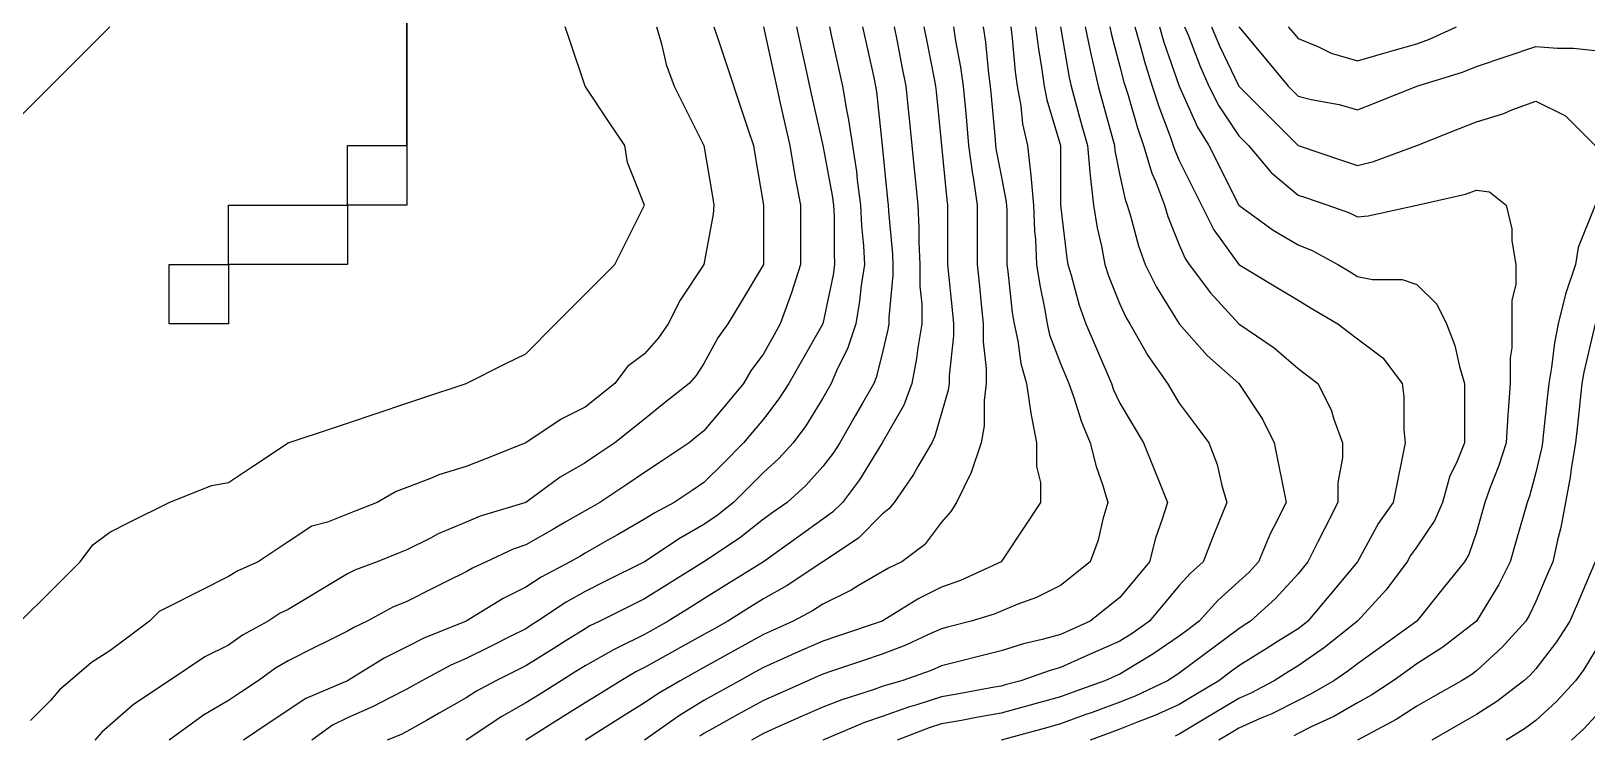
# Model space of a CAD drawing. Header units: inches. Extents: x 794995 to 811195, y 2485918 to 2508058.
# Drawn here: x 797295 to 798081, y 2490301 to 2490656 of the extents above; entities that cross this region are included whole.
import ezdxf

# ---------------------------------------------------------------- set-up
doc = ezdxf.new("R2010")
doc.units = ezdxf.units.IN
doc.header["$MEASUREMENT"] = 0
doc.layers.add('contour', color=7, linetype='Continuous')

msp = doc.modelspace()

# ---------------------------------------------------------------- linework, layer by layer
at = {"layer": 'contour'}
for points in [[(797485.16, 2490688.36), (797485.16, 2490568.36), (797455.16, 2490568.36), (797455.16, 2490538.36), (797395.16, 2490538.36), (797395.16, 2490508.36), (797365.16, 2490508.36), (797365.16, 2490538.36), (797395.16, 2490538.36), (797395.16, 2490568.36), (797425.16, 2490568.36), (797455.16, 2490568.36), (797455.16, 2490598.36), (797485.16, 2490598.36), (797485.16, 2490688.36)], [(797335.16, 2490658.36), (797305.16, 2490628.36), (797275.16, 2490598.36)], [(797290.16, 2490358.36), (797305.16, 2490373.36), (797320.16, 2490388.36), (797326.59, 2490396.93), (797335.16, 2490403.36), (797345.16, 2490408.36), (797365.16, 2490418.36), (797386.59, 2490426.93), (797395.16, 2490428.36), (797407.16, 2490436.36), (797425.16, 2490448.36), (797447.66, 2490455.86), (797455.16, 2490458.36), (797485.16, 2490468.36), (797492.66, 2490470.86), (797515.16, 2490478.36), (797535.16, 2490488.36), (797545.16, 2490493.36), (797560.16, 2490508.36), (797575.16, 2490523.36), (797590.16, 2490538.36), (797605.16, 2490568.36), (797596.59, 2490589.79), (797595.16, 2490598.36), (797587.16, 2490610.36), (797575.16, 2490628.36), (797567.66, 2490650.86), (797565.16, 2490658.36)], [(797611.16, 2490658.36), (797613.73, 2490649.79), (797616.07, 2490639.27), (797620.16, 2490628.36), (797635.16, 2490598.36), (797639.44, 2490572.65), (797640.16, 2490568.36), (797639.77, 2490563.75), (797635.16, 2490538.36), (797623.16, 2490520.36), (797617.16, 2490508.36), (797612.22, 2490501.3), (797605.16, 2490493.36), (797596.59, 2490486.93), (797590.16, 2490478.36), (797575.16, 2490466.36), (797563.16, 2490460.36), (797545.16, 2490448.36), (797523.73, 2490439.79), (797515.16, 2490436.36), (797501.31, 2490432.21), (797497.16, 2490430.36), (797485.16, 2490425.86), (797479.7, 2490423.82), (797470.16, 2490418.36), (797459.44, 2490414.07), (797455.16, 2490412.36), (797445.16, 2490408.36), (797437.16, 2490406.36), (797425.16, 2490398.36), (797419.16, 2490394.36), (797410.16, 2490388.36), (797399.77, 2490383.75), (797395.16, 2490380.86), (797365.16, 2490365.86), (797360.16, 2490363.36), (797355.16, 2490358.36), (797343.73, 2490349.79), (797335.16, 2490343.36), (797325.93, 2490337.59), (797315.16, 2490328.36), (797309.77, 2490323.75), (797305.16, 2490318.36), (797295.16, 2490308.36)], [(797640.16, 2490658.36), (797642.66, 2490650.86), (797657.66, 2490605.86), (797660.16, 2490598.36), (797660.87, 2490594.07), (797665.16, 2490568.36), (797665.16, 2490538.36), (797653.91, 2490519.61), (797647.16, 2490508.36), (797642.22, 2490501.3), (797635.16, 2490488.36), (797631.16, 2490482.36), (797627.66, 2490478.36), (797615.16, 2490468.36), (797605.16, 2490460.36), (797590.16, 2490448.36), (797581.16, 2490442.36), (797575.16, 2490438.36), (797562.53, 2490430.99), (797545.16, 2490418.36), (797522.22, 2490411.3), (797515.16, 2490408.36), (797501.04, 2490402.48), (797497.16, 2490400.36), (797485.16, 2490394.36), (797480.87, 2490392.65), (797470.16, 2490388.36), (797459.16, 2490384.36), (797455.16, 2490382.36), (797425.16, 2490364.36), (797421.16, 2490362.36), (797415.16, 2490358.36), (797402.22, 2490351.3), (797395.16, 2490346.36), (797383.16, 2490340.36), (797365.16, 2490328.36), (797347.16, 2490316.36), (797335.16, 2490305.86), (797331.16, 2490302.36), (797327.66, 2490298.36)], [(797665.16, 2490658.36), (797670.61, 2490633.82), (797671.83, 2490628.36), (797673.73, 2490619.79), (797676.07, 2490609.27), (797678.49, 2490598.36), (797680.87, 2490584.08), (797681.31, 2490582.21), (797683.91, 2490568.36), (797683.91, 2490538.36), (797679.44, 2490524.08), (797678.49, 2490521.7), (797673.73, 2490508.36), (797670.61, 2490502.91), (797665.16, 2490493.36), (797658.84, 2490484.68), (797655.16, 2490478.36), (797646.07, 2490467.45), (797635.16, 2490454.36), (797631.83, 2490451.69), (797627.66, 2490448.36), (797614.16, 2490439.36), (797605.16, 2490433.36), (797596.16, 2490427.36), (797582.66, 2490418.36), (797577.89, 2490415.63), (797575.16, 2490414.07), (797565.16, 2490408.36), (797558.8, 2490404.73), (797545.16, 2490396.93), (797538.84, 2490394.68), (797525.16, 2490388.36), (797518.32, 2490385.2), (797515.16, 2490383.36), (797505.16, 2490378.36), (797498.49, 2490375.03), (797485.16, 2490368.36), (797478.1, 2490365.42), (797465.16, 2490358.36), (797458.32, 2490355.2), (797455.16, 2490353.36), (797445.16, 2490348.36), (797438.49, 2490345.03), (797425.16, 2490338.36), (797418.84, 2490334.68), (797410.16, 2490328.36), (797401.16, 2490322.36), (797395.16, 2490318.36), (797382.53, 2490310.99), (797365.16, 2490298.36)], [(797681.83, 2490658.36), (797684.25, 2490647.45), (797686.59, 2490636.93), (797688.49, 2490628.36), (797689.7, 2490622.91), (797695.16, 2490598.36), (797699.96, 2490573.16), (797700.61, 2490568.36), (797700.87, 2490562.65), (797700.87, 2490544.08), (797701.16, 2490538.36), (797700.38, 2490533.14), (797695.16, 2490508.36), (797684.25, 2490489.27), (797678.02, 2490478.36), (797672.98, 2490470.54), (797665.16, 2490460.36), (797659.7, 2490453.82), (797655.16, 2490448.36), (797645.16, 2490438.36), (797635.16, 2490428.36), (797629.16, 2490424.36), (797620.16, 2490418.36), (797610.38, 2490413.14), (797605.16, 2490409.79), (797591.52, 2490402), (797585.16, 2490398.36), (797575.16, 2490392.65), (797572.43, 2490391.09), (797567.66, 2490388.36), (797552.98, 2490380.54), (797545.16, 2490375.5), (797533.73, 2490369.79), (797515.16, 2490358.36), (797493.73, 2490349.79), (797485.16, 2490345.5), (797473.73, 2490339.79), (797455.16, 2490328.36), (797434.16, 2490319.36), (797416.16, 2490307.36), (797402.66, 2490298.36)], [(797698.49, 2490658.36), (797699.44, 2490654.07), (797705.16, 2490628.36), (797707.16, 2490616.36), (797708.2, 2490611.4), (797712.12, 2490585.32), (797712.53, 2490580.99), (797714.25, 2490568.36), (797714.72, 2490557.93), (797715.69, 2490547.84), (797716.16, 2490538.36), (797714.57, 2490527.77), (797713.73, 2490519.79), (797711.83, 2490508.36), (797707.66, 2490495.86), (797702.66, 2490485.86), (797699.44, 2490478.36), (797697.89, 2490475.63), (797695.16, 2490470.86), (797686.59, 2490456.93), (797680.16, 2490448.36), (797672.98, 2490440.54), (797665.16, 2490433.36), (797650.16, 2490418.36), (797641.83, 2490411.69), (797635.16, 2490407.11), (797623.16, 2490400.36), (797605.16, 2490388.36), (797585.16, 2490378.36), (797575.16, 2490373.36), (797565.56, 2490367.96), (797551.16, 2490358.36), (797547.47, 2490356.05), (797545.16, 2490354.61), (797537.66, 2490350.86), (797527.66, 2490345.86), (797515.16, 2490339.61), (797507.33, 2490336.19), (797492.66, 2490328.36), (797487.89, 2490325.63), (797485.16, 2490324.07), (797476.59, 2490319.79), (797468.2, 2490315.32), (797455.16, 2490309.61), (797447.66, 2490305.86), (797437.16, 2490298.36)], [(797715.16, 2490658.36), (797720.87, 2490632.65), (797721.83, 2490628.36), (797722.3, 2490625.5), (797725.16, 2490598.36), (797727.89, 2490571.09), (797728.16, 2490568.36), (797728.32, 2490565.2), (797730.38, 2490543.58), (797730.61, 2490538.36), (797730.61, 2490532.91), (797728.49, 2490511.69), (797728.49, 2490508.36), (797728.02, 2490505.5), (797725.16, 2490493.36), (797722.16, 2490481.36), (797720.87, 2490478.36), (797715.16, 2490468.36), (797711.52, 2490462), (797703.73, 2490448.36), (797700.38, 2490443.14), (797695.16, 2490436.36), (797686.59, 2490426.93), (797677.16, 2490418.36), (797670.16, 2490413.36), (797665.16, 2490409.79), (797653.16, 2490400.36), (797635.16, 2490388.36), (797616.7, 2490376.82), (797605.16, 2490369.61), (797582.66, 2490358.36), (797577.56, 2490355.96), (797575.16, 2490354.61), (797565.16, 2490348.36), (797559.01, 2490344.51), (797545.16, 2490335.86), (797540.16, 2490333.36), (797530.16, 2490328.36), (797520.38, 2490323.14), (797515.16, 2490319.79), (797501.52, 2490312), (797495.16, 2490308.36), (797485.16, 2490302.65), (797482.3, 2490301.22), (797475.16, 2490298.36)], [(797731.16, 2490658.36), (797732.66, 2490650.86), (797735.16, 2490638.36), (797737.16, 2490628.36), (797738.49, 2490615.03), (797738.8, 2490612), (797741.52, 2490584.73), (797741.83, 2490581.7), (797743.16, 2490568.36), (797743.73, 2490556.93), (797743.73, 2490549.79), (797744.25, 2490538.36), (797744.25, 2490527.45), (797745.16, 2490518.36), (797745.16, 2490508.36), (797743.16, 2490496.36), (797742.53, 2490490.99), (797740.16, 2490478.36), (797736.07, 2490467.45), (797725.16, 2490448.36), (797713.73, 2490429.79), (797705.16, 2490418.36), (797700.16, 2490413.36), (797695.16, 2490409.79), (797682.66, 2490400.86), (797665.16, 2490388.36), (797646.7, 2490376.82), (797635.16, 2490369.61), (797628.24, 2490365.28), (797617.16, 2490358.36), (797609.44, 2490354.07), (797605.16, 2490351.69), (797591.83, 2490345.03), (797589.56, 2490343.96), (797575.16, 2490335.86), (797570.54, 2490332.98), (797563.16, 2490328.36), (797552.08, 2490321.44), (797545.16, 2490317.11), (797533.16, 2490310.36), (797515.16, 2490298.36)], [(797746.16, 2490658.36), (797747.66, 2490650.86), (797751.41, 2490632.11), (797752.16, 2490628.36), (797752.43, 2490625.63), (797755.16, 2490598.36), (797757.77, 2490570.97), (797758.16, 2490568.36), (797758.16, 2490538.36), (797760.61, 2490513.82), (797761.16, 2490508.36), (797761.16, 2490502.36), (797758.91, 2490482.11), (797758.91, 2490478.36), (797758.49, 2490475.03), (797755.16, 2490463.36), (797751.83, 2490451.69), (797750.16, 2490448.36), (797743.16, 2490436.36), (797741.04, 2490432.48), (797731.16, 2490418.36), (797728.49, 2490415.03), (797725.16, 2490412.36), (797713.16, 2490400.36), (797695.16, 2490388.36), (797677.16, 2490376.36), (797665.16, 2490369.61), (797658.24, 2490365.28), (797647.16, 2490358.36), (797639.44, 2490354.07), (797635.16, 2490351.69), (797605.16, 2490335.03), (797600.71, 2490332.81), (797593.16, 2490328.36), (797582.08, 2490321.44), (797575.16, 2490317.11), (797563.62, 2490309.9), (797545.16, 2490298.36)], [(797761.16, 2490658.36), (797762.22, 2490651.3), (797764.76, 2490637.96), (797766.07, 2490628.36), (797767.16, 2490616.36), (797767.66, 2490610.86), (797768.8, 2490598.36), (797770.76, 2490583.96), (797771.04, 2490582.48), (797773.16, 2490568.36), (797773.16, 2490538.36), (797774.25, 2490527.45), (797775.16, 2490518.36), (797776.16, 2490508.36), (797776.16, 2490499.36), (797777.66, 2490485.86), (797777.66, 2490478.36), (797776.59, 2490469.79), (797776.59, 2490456.93), (797775.16, 2490448.36), (797770.16, 2490433.36), (797762.66, 2490418.36), (797759.77, 2490413.75), (797755.16, 2490408.36), (797746.59, 2490396.93), (797735.16, 2490388.36), (797728.32, 2490385.2), (797725.16, 2490383.36), (797713.16, 2490376.36), (797709.44, 2490374.08), (797695.16, 2490366.93), (797689.94, 2490363.58), (797680.16, 2490358.36), (797669.77, 2490353.75), (797665.16, 2490351.69), (797635.16, 2490335.03), (797630.87, 2490332.65), (797623.16, 2490328.36), (797611.83, 2490321.69), (797605.16, 2490317.11), (797593.62, 2490309.9), (797575.16, 2490298.36)], [(797776.16, 2490658.36), (797777.33, 2490650.54), (797778.84, 2490634.68), (797779.7, 2490628.36), (797780.16, 2490623.36), (797782.16, 2490601.36), (797782.43, 2490598.36), (797782.76, 2490595.96), (797785.16, 2490583.36), (797787.66, 2490570.86), (797787.89, 2490568.36), (797788.02, 2490565.5), (797788.02, 2490541.22), (797788.16, 2490538.36), (797788.69, 2490534.83), (797790.87, 2490514.08), (797791.83, 2490508.36), (797793.73, 2490499.79), (797795.16, 2490488.36), (797798.02, 2490478.36), (797800.16, 2490463.36), (797803.16, 2490448.36), (797803.16, 2490436.36), (797805.16, 2490428.36), (797805.16, 2490418.36), (797797.16, 2490406.36), (797785.16, 2490388.36), (797764.63, 2490378.89), (797755.16, 2490375.5), (797743.73, 2490369.79), (797725.16, 2490358.36), (797702.66, 2490350.86), (797695.16, 2490348.36), (797681.31, 2490342.21), (797677.16, 2490340.36), (797665.16, 2490335.03), (797660.87, 2490332.65), (797653.16, 2490328.36), (797641.59, 2490321.93), (797635.16, 2490318.36), (797622.75, 2490310.78), (797605.16, 2490298.36)], [(797790.16, 2490658.36), (797790.87, 2490652.65), (797792.36, 2490635.56), (797793.34, 2490628.36), (797795.16, 2490618.36), (797796.07, 2490609.27), (797798.49, 2490598.36), (797800.16, 2490583.36), (797801.52, 2490568.36), (797802.12, 2490555.32), (797802.53, 2490550.99), (797803.16, 2490538.36), (797804.72, 2490527.93), (797807.16, 2490516.36), (797808.49, 2490508.36), (797809.7, 2490502.91), (797815.16, 2490488.36), (797819.44, 2490478.36), (797821.83, 2490471.69), (797825.75, 2490458.95), (797830.16, 2490448.36), (797833.16, 2490436.36), (797836.59, 2490426.93), (797839.16, 2490418.36), (797836.59, 2490409.79), (797834.25, 2490399.27), (797830.16, 2490388.36), (797815.16, 2490376.36), (797803.16, 2490370.36), (797793.73, 2490366.93), (797781.63, 2490361.89), (797770.16, 2490358.36), (797758.16, 2490355.36), (797755.16, 2490354.61), (797748.49, 2490351.69), (797737.16, 2490346.36), (797725.16, 2490341.7), (797715.16, 2490338.36), (797700.16, 2490333.36), (797695.16, 2490331.69), (797692.85, 2490330.67), (797687.66, 2490328.36), (797672.08, 2490321.44), (797665.16, 2490318.36), (797652.3, 2490311.22), (797642.66, 2490305.86), (797635.16, 2490301.69), (797633.09, 2490300.43)], [(797802.66, 2490658.36), (797804.05, 2490647.25), (797805.69, 2490637.84), (797806.98, 2490628.36), (797808.24, 2490621.44), (797815.16, 2490598.36), (797815.16, 2490568.36), (797818.32, 2490541.52), (797818.91, 2490538.36), (797820.61, 2490532.91), (797824.63, 2490517.84), (797828.02, 2490508.36), (797833.16, 2490496.36), (797840.87, 2490478.36), (797842, 2490475.2), (797845.16, 2490468.36), (797857.16, 2490448.36), (797862.3, 2490435.5), (797865.16, 2490428.36), (797869.16, 2490418.36), (797866.59, 2490409.79), (797863.16, 2490400.36), (797860.16, 2490388.36), (797845.16, 2490370.36), (797830.16, 2490358.36), (797819.77, 2490353.75), (797815.16, 2490351.69), (797805.93, 2490349.13), (797796.59, 2490346.93), (797785.16, 2490343.36), (797773.16, 2490340.36), (797765.16, 2490338.36), (797755.16, 2490335.86), (797749.94, 2490333.58), (797735.16, 2490328.36), (797727.38, 2490326.14), (797725.16, 2490325.36), (797720.54, 2490323.75), (797704.76, 2490318.76), (797695.16, 2490315.03), (797683.62, 2490309.9), (797671.16, 2490304.36), (797665.16, 2490301.69), (797659.16, 2490298.36)], [(797815.16, 2490658.36), (797819.6, 2490632.81), (797820.61, 2490628.36), (797822.66, 2490620.86), (797825.87, 2490609.07), (797828.8, 2490598.36), (797830.16, 2490583.36), (797831.83, 2490568.36), (797833.73, 2490556.93), (797835.93, 2490547.59), (797837.66, 2490538.36), (797839.44, 2490532.65), (797845.16, 2490518.36), (797848.32, 2490511.52), (797850.16, 2490508.36), (797857.16, 2490496.36), (797859.28, 2490492.48), (797869.16, 2490478.36), (797871.41, 2490474.61), (797875.16, 2490468.36), (797883.73, 2490456.93), (797890.16, 2490448.36), (797894.25, 2490437.45), (797896.59, 2490426.93), (797899.16, 2490418.36), (797895.16, 2490408.36), (797892.3, 2490401.22), (797887.16, 2490388.36), (797880.87, 2490382.65), (797875.16, 2490376.36), (797860.16, 2490358.36), (797851.37, 2490352.15), (797845.16, 2490348.36), (797831.31, 2490342.21), (797827.16, 2490340.36), (797815.16, 2490335.03), (797809.94, 2490333.58), (797795.16, 2490328.36), (797787.3, 2490326.22), (797785.16, 2490325.63), (797781.83, 2490325.03), (797762.08, 2490321.44), (797755.16, 2490320.18), (797743.16, 2490316.36), (797738.49, 2490315.03), (797725.16, 2490310.36), (797716.27, 2490307.25), (797695.16, 2490298.36)], [(797827.66, 2490658.36), (797830.68, 2490643.88), (797831.04, 2490642.48), (797834.25, 2490628.36), (797836.59, 2490619.79), (797842.43, 2490598.36), (797842.66, 2490595.86), (797845.16, 2490583.36), (797847.89, 2490571.09), (797848.91, 2490568.36), (797850.61, 2490562.91), (797854.63, 2490547.84), (797858.02, 2490538.36), (797863.73, 2490526.93), (797875.16, 2490508.36), (797889.28, 2490492.48), (797905.16, 2490478.36), (797917.16, 2490460.36), (797923.16, 2490448.36), (797925.16, 2490438.36), (797927.66, 2490425.86), (797929.16, 2490418.36), (797923.16, 2490406.36), (797921.04, 2490402.48), (797915.16, 2490388.36), (797910.38, 2490383.14), (797905.16, 2490378.36), (797894.72, 2490368.8), (797885.16, 2490358.36), (797879.44, 2490354.07), (797875.16, 2490350.86), (797861.83, 2490341.7), (797853.73, 2490336.93), (797845.16, 2490331.69), (797842.85, 2490330.67), (797837.66, 2490328.36), (797821.16, 2490322.36), (797815.16, 2490320.18), (797798.02, 2490315.5), (797785.16, 2490312), (797773.62, 2490309.9), (797765.16, 2490308.36), (797755.16, 2490306.54), (797748.95, 2490304.57), (797732.66, 2490298.36)], [(797840.16, 2490658.36), (797841.02, 2490654.22), (797845.16, 2490638.36), (797847.23, 2490630.43), (797849.16, 2490624.36), (797854.05, 2490607.25), (797857.16, 2490598.36), (797861.31, 2490584.51), (797863.16, 2490580.36), (797867.66, 2490568.36), (797869.44, 2490562.65), (797875.16, 2490548.36), (797878.16, 2490541.36), (797880.16, 2490538.36), (797890.87, 2490524.08), (797905.16, 2490508.36), (797923.16, 2490496.36), (797935.16, 2490485.86), (797939.44, 2490482.65), (797945.16, 2490478.36), (797951.83, 2490465.03), (797953.16, 2490460.36), (797957.66, 2490448.36), (797957.66, 2490440.86), (797955.16, 2490428.36), (797955.16, 2490418.36), (797948.49, 2490405.03), (797945.16, 2490398.36), (797940.16, 2490388.36), (797937.89, 2490385.63), (797935.16, 2490382.36), (797923.73, 2490369.79), (797911.16, 2490358.36), (797907.47, 2490356.05), (797905.16, 2490354.61), (797875.16, 2490332.11), (797872.94, 2490330.58), (797869.16, 2490328.36), (797852.9, 2490320.62), (797845.16, 2490317.45), (797831.16, 2490312.36), (797828.02, 2490311.22), (797815.16, 2490306.54), (797808.73, 2490304.79), (797785.16, 2490298.36)], [(797852.66, 2490658.36), (797855.75, 2490647.77), (797857.57, 2490640.78), (797861.52, 2490628.36), (797864.81, 2490618.02), (797870.54, 2490602.98), (797872.16, 2490598.36), (797872.85, 2490596.05), (797875.16, 2490590.86), (797892.66, 2490555.86), (797905.16, 2490538.36), (797923.91, 2490527.11), (797935.16, 2490520.36), (797942.66, 2490515.86), (797955.16, 2490508.36), (797960.87, 2490504.07), (797965.16, 2490500.86), (797978.02, 2490491.22), (797987.66, 2490478.36), (797988.49, 2490471.69), (797988.49, 2490455.03), (797989.16, 2490448.36), (797987.66, 2490440.86), (797985.16, 2490428.36), (797983.16, 2490418.36), (797975.75, 2490407.77), (797965.16, 2490388.36), (797951.52, 2490372), (797940.16, 2490358.36), (797937.38, 2490356.14), (797935.16, 2490354.61), (797925.16, 2490348.36), (797919.01, 2490344.51), (797905.16, 2490335.86), (797900.87, 2490332.65), (797895.16, 2490328.36), (797882.66, 2490320.86), (797875.16, 2490316.36), (797862.75, 2490310.78), (797854.39, 2490307.59), (797845.16, 2490303.82), (797841.16, 2490302.36), (797830.16, 2490298.36)], [(797865.16, 2490658.36), (797867.42, 2490650.62), (797875.16, 2490628.36), (797884.39, 2490607.59), (797890.16, 2490598.36), (797905.16, 2490568.36), (797922.53, 2490555.73), (797935.16, 2490548.36), (797942.22, 2490545.42), (797955.16, 2490538.36), (797961.41, 2490534.61), (797965.16, 2490532.36), (797972.66, 2490530.86), (797987.66, 2490530.86), (797995.16, 2490528.36), (798005.16, 2490518.36), (798010.16, 2490508.36), (798014.25, 2490497.45), (798016.59, 2490486.93), (798019.16, 2490478.36), (798019.16, 2490448.36), (798015.16, 2490438.36), (798011.83, 2490431.7), (798008.02, 2490418.36), (798004.16, 2490409.36), (797995.16, 2490395.86), (797992, 2490391.52), (797990.16, 2490388.36), (797979.44, 2490374.08), (797965.16, 2490358.36), (797948.49, 2490345.03), (797935.16, 2490335.86), (797930.54, 2490332.98), (797923.16, 2490328.36), (797911.37, 2490322.15), (797905.16, 2490319.36), (797892.03, 2490311.49), (797882.66, 2490305.86), (797875.16, 2490301.36), (797873.09, 2490300.43)], [(797877.89, 2490658.36), (797879.77, 2490653.75), (797885.5, 2490638.71), (797890.16, 2490628.36), (797895.16, 2490618.36), (797905.16, 2490603.36), (797907.66, 2490600.86), (797910.16, 2490598.36), (797921.52, 2490584.73), (797935.16, 2490573.36), (797938.91, 2490572.11), (797950.16, 2490568.36), (797961.16, 2490564.36), (797965.16, 2490562.36), (797970.61, 2490562.91), (797995.16, 2490568.36), (798019.7, 2490573.82), (798025.16, 2490575.86), (798031.83, 2490575.03), (798040.16, 2490568.36), (798043.16, 2490556.36), (798043.16, 2490550.36), (798045.16, 2490538.36), (798045.16, 2490528.36), (798043.16, 2490520.36), (798043.16, 2490496.36), (798042.3, 2490491.22), (798042.3, 2490478.36), (798041.31, 2490464.51), (798041.04, 2490462.48), (798040.16, 2490448.36), (798036.59, 2490436.93), (798031.83, 2490425.03), (798029.44, 2490418.36), (798025.16, 2490403.36), (798021.41, 2490392.11), (798019.16, 2490388.36), (798008.49, 2490375.03), (797995.16, 2490358.36), (797977.66, 2490345.86), (797965.16, 2490336.93), (797960.36, 2490333.16), (797953.16, 2490328.36), (797941.83, 2490321.69), (797935.16, 2490318.36), (797921.83, 2490311.7), (797916.07, 2490309.27), (797905.16, 2490304.36), (797901.41, 2490302.11), (797895.16, 2490298.36)], [(797891.52, 2490658.36), (797895.48, 2490648.68), (797905.16, 2490628.36), (797935.16, 2490598.36), (797957.66, 2490590.86), (797965.16, 2490588.36), (797973.16, 2490590.36), (797995.16, 2490598.36), (798016.59, 2490606.93), (798025.16, 2490610.36), (798039.01, 2490614.51), (798043.16, 2490616.36), (798055.16, 2490620.86), (798070.16, 2490613.36), (798085.16, 2490598.36)], [(797905.16, 2490658.36), (797918.8, 2490642), (797930.16, 2490628.36), (797932.66, 2490625.86), (797935.16, 2490623.36), (797941.83, 2490621.69), (797955.93, 2490619.13), (797965.16, 2490616.36), (797973.73, 2490619.79), (797995.16, 2490628.36), (798018.1, 2490635.42), (798025.16, 2490638.36), (798055.16, 2490648.36), (798066.07, 2490647.45), (798074.25, 2490647.45), (798085.16, 2490646.36)], [(797930.16, 2490658.36), (797932.43, 2490655.63), (797935.16, 2490652.36), (797945.16, 2490648.36), (797951.83, 2490645.03), (797965.16, 2490641.22), (797978.49, 2490645.03), (797983.16, 2490646.36), (797995.16, 2490649.79), (798001.48, 2490652.05), (798015.16, 2490658.36)], [(798085.16, 2490568.36), (798076.59, 2490546.93), (798075.16, 2490538.36), (798070.16, 2490523.36), (798066.41, 2490508.36), (798064.63, 2490498.89), (798063.16, 2490486.36), (798061.83, 2490478.36), (798061.16, 2490472.36), (798058.91, 2490452.11), (798058.49, 2490448.36), (798058.02, 2490445.5), (798055.16, 2490433.36), (798052, 2490421.52), (798050.87, 2490418.36), (798049.16, 2490412.36), (798045.16, 2490398.36), (798042.3, 2490388.36), (798036.59, 2490376.93), (798025.16, 2490358.36), (798008.2, 2490345.32), (797995.16, 2490336.93), (797990.16, 2490333.36), (797983.16, 2490328.36), (797972.36, 2490321.16), (797965.16, 2490317.11), (797953.16, 2490310.36), (797941.83, 2490305.03), (797935.16, 2490301.69), (797932.94, 2490300.58)], [(798085.16, 2490508.36), (798079.44, 2490484.08), (798078.49, 2490478.36), (798076.16, 2490457.36), (798075.16, 2490448.36), (798073.16, 2490436.36), (798072.53, 2490430.99), (798067.79, 2490405.73), (798066.07, 2490399.27), (798063.73, 2490388.36), (798061.16, 2490382.36), (798055.16, 2490368.36), (798052, 2490361.52), (798050.16, 2490358.36), (798038.2, 2490345.32), (798025.16, 2490333.36), (798022.3, 2490331.22), (798017.66, 2490328.36), (798003.34, 2490320.18), (797995.16, 2490315.5), (797984.72, 2490308.8), (797965.16, 2490298.36)], [(798085.16, 2490388.36), (798076.16, 2490367.36), (798072.3, 2490358.36), (798065.59, 2490347.93), (798055.16, 2490334.36), (798052.3, 2490331.22), (798049.16, 2490328.36), (798035.59, 2490317.93), (798025.16, 2490311.22), (798016.98, 2490306.54), (798002.66, 2490298.36)], [(798085.16, 2490343.36), (798079.44, 2490334.08), (798075.16, 2490328.36), (798065.59, 2490317.93), (798055.16, 2490308.36), (798049.44, 2490304.08), (798040.16, 2490298.36)], [(798085.16, 2490310.36), (798079.44, 2490304.08), (798073.16, 2490298.36)]]:
    msp.add_lwpolyline(points, dxfattribs=at)

doc.saveas('drawing.dxf')
